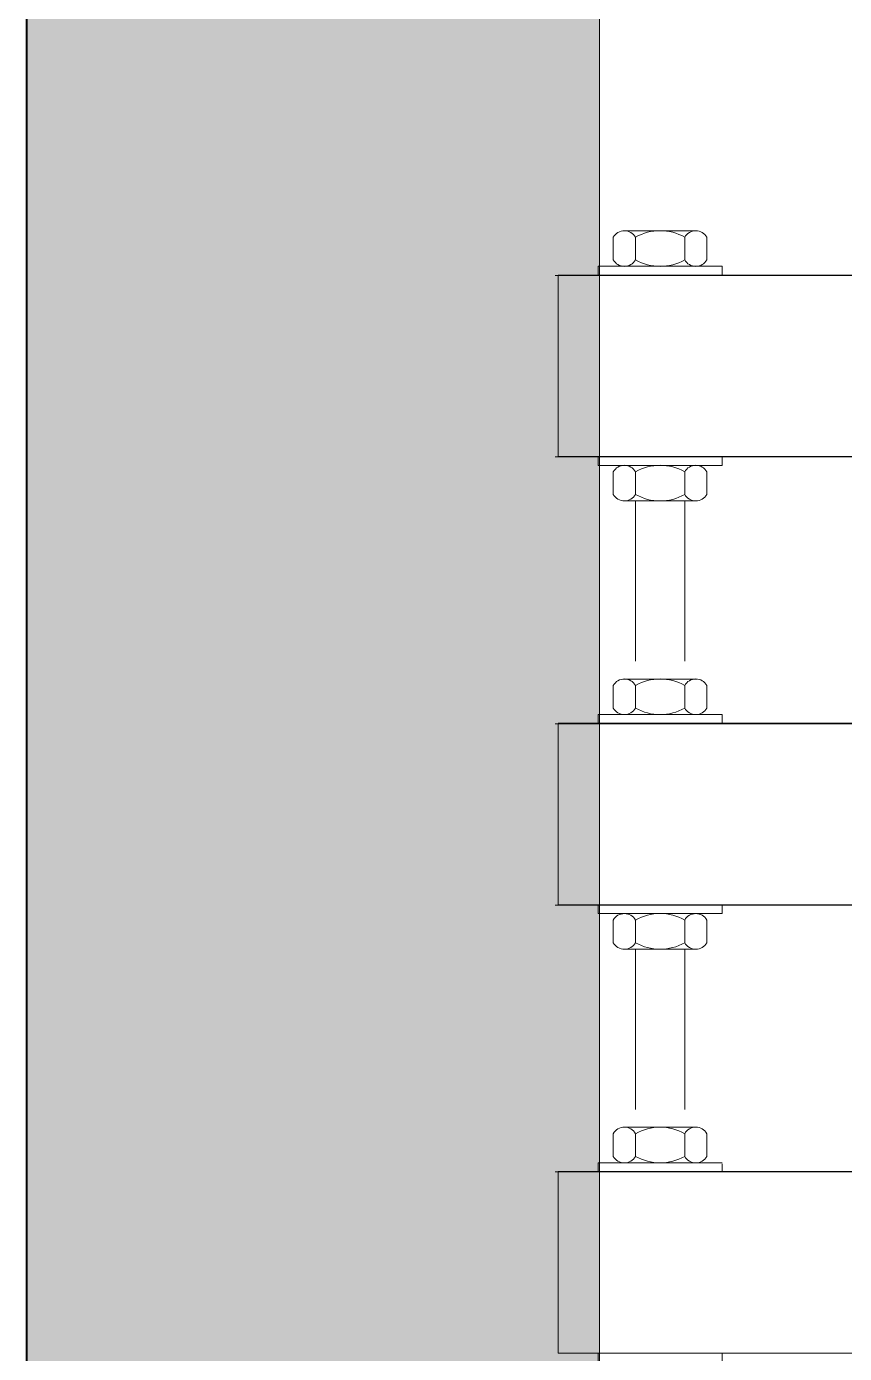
# Model space of a CAD drawing. Extents: x -14.2 to 52.3, y 2.5 to 90.9.
# Drawn here: x 11.7422 to 11.8278, y 17.7569 to 17.8958 of the extents above; entities that cross this region are included whole.
import ezdxf

# ---------------------------------------------------------------- set-up
doc = ezdxf.new("R2010")
doc.units = 0
doc.layers.add('limpo_PINI-PSG-PE-0102-LAZ-R00$0$0-8', color=7, linetype='Continuous', lineweight=5, true_color=0x999999)
for name, color, linetype, lineweight in [('limpo_PINI-PSG-PE-0102-LAZ-R00$0$A-WALL', 1, 'Continuous', 5), ('limpo_PINI-PSG-PE-0102-LAZ-R00$0$PNIN-HID-PL-0009-LAZ-R00_dwg', 8, 'Continuous', 5), ('limpo_PINI-PSG-PE-0102-LAZ-R00$0$S-BEAM', 12, 'Continuous', 5)]:
    doc.layers.add(name, color=color, linetype=linetype, lineweight=lineweight)
doc.layers.add('limpo_PINI-PSG-PE-0102-LAZ-R00$0$XR_ARQT', color=7, linetype='Continuous')
doc.layers.add('XR_ARQT', color=7, linetype='Continuous')

# ---------------------------------------------------------------- blocks, each defined once
blk = doc.blocks.new('limpo_PINI-PSG-PE-0102-LAZ-R00$0$LAZ GERAL - PNE_dwg-25011385-009 - PRE - PAV_ LAZER - GERAL')
at = {"layer": 'limpo_PINI-PSG-PE-0102-LAZ-R00$0$0-8'}
for p, q in [((-9.822468475615793, -6.956018091046811), (-9.814763552111202, -6.956018091046811)), ((-9.8235144578276, -6.959066133558757), (-9.8235144578276, -6.95668976834417)), ((-9.821192077326586, -6.959066135829687), (-9.821192077326586, -6.95668976834417)), ((-9.81603995153587, -6.956689770615107), (-9.81603995153587, -6.959066133558757)), ((-9.813717569899367, -6.959066133558757), (-9.813717569899367, -6.95668976834417)), ((-9.812130335977486, -6.960658716672665), (-9.812130335977486, -6.960161074900633)), ((-8.779995802690692, -6.960657951366944), (-9.829298122104703, -6.960657951366944)), ((-9.8235144578276, -6.981251212000853), (-9.8235144578276, -6.98362757948637)), ((-9.821192077326586, -6.98125121427179), (-9.821192077326586, -6.98362757948637)), ((-9.81603995153587, -6.98362757948637), (-9.81603995153587, -6.981251212000853)), ((-9.813717569899367, -6.98125121427179), (-9.813717569899367, -6.98362757948637)), ((-9.82246847788673, -6.984299256783725), (-9.814763553246664, -6.984299256783725)), ((-9.821192179518746, -7.001074659067399), (-9.821192179518746, -6.984299259054666)), ((-9.81604005259257, -7.001074656796462), (-9.81604005259257, -6.984299259054666)), ((-9.822468430197048, -7.002948375093943), (-9.814763506692458, -7.002948375093943)), ((-9.823514412408883, -7.005996419876819), (-9.823514412408883, -7.003620056933165)), ((-9.82119203077238, -7.005996422147756), (-9.82119203077238, -7.003620054662228)), ((-9.816039906117112, -7.003620054662228), (-9.816039906117112, -7.005996422147756)), ((-9.813717523345161, -7.005996419876819), (-9.813717523345161, -7.003620054662228)), ((-9.81213028942328, -7.007588998448849), (-9.81213028942328, -7.007091361218691)), ((-8.779996034012882, -7.007588237684995), (-9.829298076685973, -7.007588237685006)), ((-9.823514412408883, -7.028181502860789), (-9.823514412408883, -7.03055786580444)), ((-9.82119203077238, -7.028181500589849), (-9.82119203077238, -7.03055786580444)), ((-9.816039906117112, -7.030557868075377), (-9.816039906117112, -7.028181500589849)), ((-9.813717523345161, -7.028181498318911), (-9.813717523345161, -7.03055786580444)), ((-9.822468431332496, -7.031229543101794), (-9.814763506692458, -7.031229543101794)), ((-9.82119213296454, -7.048004943114528), (-9.82119213296454, -7.031229543101794)), ((-9.816040007173825, -7.048004945385465), (-9.816040007173825, -7.031229545372724)), ((-9.82246838477829, -7.049878763604163), (-9.8147634612737, -7.049878763604163)), ((-9.823514366990139, -7.052926806116105), (-9.823514366990139, -7.050550443172455)), ((-9.821191985353636, -7.052926808387042), (-9.821191985353636, -7.050550440901517)), ((-9.81603985956292, -7.050550440901517), (-9.81603985956292, -7.052926808387042)), ((-9.813717479061893, -7.052926806116105), (-9.813717479061893, -7.050550440901517)), ((-8.77999626533554, -7.054518623924295), (-9.8292980312672, -7.054518623924295))]:
    blk.add_line(p, q, dxfattribs=at)
at = {"layer": 'limpo_PINI-PSG-PE-0102-LAZ-R00$0$0-8', "flags": 128}
for points in [[(-9.796903266465478, -6.960658716672665), (-9.812130335977486, -6.960658716672665), (-9.812130335977486, -6.959737815397979), (-9.82510169288497, -6.959737815397979), (-9.82510169288497, -6.960658714401728)], [(-9.829298122104703, -6.960658639460835), (-9.829298122104703, -6.979658637970719), (-8.779995896346222, -6.979658637970726)], [(-9.812130334841996, -6.979658637970687), (-9.812130334841996, -6.980579534703498), (-9.825101694020418, -6.980579534703498), (-9.825101694020418, -6.979658635699749)], [(-9.796903222182209, -7.007588998448849), (-9.81213028942328, -7.007588998448849), (-9.81213028942328, -7.006668099445111), (-9.825101646330765, -7.006668099445111), (-9.825101646330765, -7.007589000719786)], [(-9.829298076685973, -7.007588925778908), (-9.829298076685973, -7.026588926559718), (-8.779996127668412, -7.026588926559729)], [(-9.81213028942328, -7.026588919746882), (-9.81213028942328, -7.027509821021557), (-9.825101647466212, -7.027509821021557), (-9.825101647466212, -7.026588922017819)], [(-9.8292980312672, -7.054519312018186), (-9.829298031267214, -7.073519312799014), (-8.77999635899107, -7.073519312799014)], [(-9.812130244004535, -7.053598485684404), (-9.825101602047496, -7.053598485684404), (-9.825101602047496, -7.054519384688142)], [(-9.785909416487627, -7.054519359707832), (-9.812130244004535, -7.054519359707832), (-9.812130244004535, -7.053717862027888), (-9.812130244004535, -7.054519384688142)], [(-9.812130244004535, -7.073519305986167), (-9.812130244004535, -7.074440207260857), (-9.825101602047496, -7.074440207260857), (-9.825101602047496, -7.073519305986167)]]:
    blk.add_lwpolyline(points, dxfattribs=at)
at = {"layer": 'limpo_PINI-PSG-PE-0102-LAZ-R00$0$0-8'}
for centre, radius, start, end in [((-9.818615969580222, -7.02601069604755), 0.005226169717274493, 240.4675816840882, 299.5324168751238), ((-9.814878714731151, -7.029899859547616), 0.001334668744473434, 209.5387850870048, 330.4612997309792), ((-9.818615923026016, -7.048379638630152), 0.005226169717274493, 240.4675816840721, 299.532418315927)]:
    blk.add_arc(centre, radius, start, end, dxfattribs=at)
for centre, major_axis, ratio, start_param, end_param in [((-9.8223532675771, -6.95734777687192), (-3.463093075286113e-05, 0.001334219382507378), 0.9999980976772688, 5.201987963738828, 7.312482875172337), ((-9.81861601386349, -6.961236938101059), (-0.005053570008993347, 0.001332025794543378), 0.9999993482003305, 4.454670507220383, 5.485546484418573), ((-9.814878760149867, -6.957347774600983), (0.00129056961268975, 0.0003402430067389981), 0.9999991492599702, 0.2577756672449546, 2.368273593869754), ((-9.8223532675771, -6.958408127301936), (-0.000340234912111108, 0.001290572768369138), 0.9999991492339813, 1.828578041872915, 3.939073858312895), ((-9.81861601386349, -6.954518963801867), (0.0005053365904249751, 0.005201684106893521), 0.9999993129413549, 2.722999232175575, 3.753875656711369), ((-9.814878761285357, -6.958408129572874), (-0.001333790799166104, 4.834408266813707e-05), 0.9999969325680088, 0.5517776510121382, 2.662275068410211), ((-9.822353268712575, -6.981909220528603), (0.00129057014269284, 0.0003402451610921758), 0.9999982984946754, 0.2577739979417042, 2.368267909469662), ((-9.818616014998966, -6.985798381757743), (0.004159937226234545, 0.003163509363301962), 0.9999991041850048, 0.4051897451851598, 1.436066003537221), ((-9.814878760149867, -6.981909220528603), (-0.0008082240430593851, 0.001062126704768765), 0.9999987968544446, 4.577465541235565, 6.68796099785599), ((-9.8223532675771, -6.98296957095862), (-0.0001291282048289544, 0.00132840954825895), 0.9999973096873458, 1.989444121635222, 4.099940087475453), ((-9.818616012728029, -6.979080409729487), (0.003789916488361452, 0.003598527043251864), 0.9999995141808703, 3.437450739352873, 4.468326778196947), ((-9.814878760149867, -6.98296957095862), (0.0006719827351403206, 0.001153161479501854), 0.9999982985179435, 2.613969430734719, 4.724464270911673), ((-9.822353222158341, -7.004278063189989), (4.833814363096525e-05, 0.001333795100339539), 0.9999969325892055, 5.264162289828012, 7.374660515238323), ((-9.818615969580222, -7.008167224419118), (0.002457468631531557, 0.00461234254004395), 0.9999995141780624, 6.257291294578549, 7.288167587428976), ((-9.814878715866612, -7.004278063189989), (0.0003089825219542669, 0.001298412999900137), 0.9999969325756707, 5.461560568283644, 7.572057038208092), ((-9.822353222158341, -7.005338413619995), (-0.0005425797408091833, 0.001219406311185851), 0.999997309715679, 1.667694292241023, 3.778191438205998), ((-9.818615968444732, -7.001449252390866), (0.003789902611264803, 0.003598540032717662), 0.999999514172254, 3.437447486679544, 4.468323525524871), ((-9.814878715866612, -7.005338413619995), (-0.0003402456629001517, 0.001290573364154491), 0.9999965970109286, 1.82857163741003, 3.939069778160199), ((-9.822353222158341, -7.028839506846673), (0.001290571207250071, 0.0003402411230453095), 0.9999982985212938, 0.2577771268303455, 2.368274418494719), ((-9.818615969580222, -7.032728670346742), (0.0001353184439426066, 0.005224418680625733), 0.9999995141787221, 5.793642339547093, 6.824518627081632), ((-9.814878715866612, -7.028839506846673), (0.0008480204799436718, 0.001030633684926015), 0.9999973096853759, 5.916435037866739, 8.026931502669663), ((-9.822353222158341, -7.029899859547616), (-0.0008082290279225194, 0.001062122911530618), 0.9999987968695022, 1.435868194350536, 3.546365131301779), ((-9.822353176739625, -7.051208449429282), (4.834215638019874e-05, 0.001333794954912988), 0.9999969325737023, 5.264165298339257, 7.374663523751805), ((-9.818615923026016, -7.055097610658407), (-0.000703263801852456, 0.005178637073872509), 0.9999996927367628, 5.632771782316827, 6.663648285783215), ((-9.814878669312407, -7.051208447158338), (-0.0003402431420845564, 0.001290570674975607), 0.9999982985053228, 4.970164542758077, 7.080662055066841), ((-9.822353176739625, -7.052268799859284), (-0.0005425774516116613, 0.001219407329776021), 0.9999973096937934, 1.66769616955251, 3.778193315531241), ((-9.814878669312407, -7.052268799859284), (0.0006719778667534916, 0.001153163983326111), 0.9999991492454787, 2.613965704708907, 4.724461665409552)]:
    blk.add_ellipse(centre, major_axis=major_axis, ratio=ratio, start_param=start_param, end_param=end_param, dxfattribs=at)
blk = doc.blocks.new('limpo_PINI-PSG-PE-0102-LAZ-R00$0$PINI-EST-PE-1101-TQR-R20_rvt-1-5PPE_008_LAZER__P_A_0_09_')
at = {"layer": 'limpo_PINI-PSG-PE-0102-LAZ-R00$0$S-BEAM'}
blk.add_hatch(color=50, dxfattribs=at).paths.add_polyline_path([(3399.985134577984, -6490.395772534968), (3399.985134577984, -4455.000063640076), (3339.985134577972, -4455.000063640076), (3339.985134577972, -6490.395772534968), (3354.985134577977, -6490.395772534968)])
at = {"layer": 'limpo_PINI-PSG-PE-0102-LAZ-R00$0$S-BEAM', "color": 55, "lineweight": 18}
blk.add_line((3399.985134577974, -6490.395772534965), (3399.985134577974, -4455.000063640075), dxfattribs=at)
blk = doc.blocks.new('limpo_PINI-PSG-PE-0102-LAZ-R00$0$PNIN-HID-PL-0009-LAZ-R00_dwg-3604853-5PPE_008_LAZER__P_A_0_09_')
at = {"color": 9, "lineweight": 5}
for p, q in [((22479.54558147485, 12095.41348754224), (21430.24326206084, 12095.41348754224)), ((21430.24326206084, 12076.41280093847), (22479.54548781932, 12076.41280093847)), ((22479.54535015265, 12048.48320122419), (21430.24330747957, 12048.48320122419)), ((21430.24330747957, 12029.48251234947), (22479.54525649713, 12029.48251234947)), ((22479.54511883, 12001.55281498489), (21430.24335289834, 12001.55281498489))]:
    blk.add_line(p, q, dxfattribs=at)
blk = doc.blocks.new('limpo_PINI-PSG-PE-0102-LAZ-R00$0$A$C745163c0')
at = {"layer": 'limpo_PINI-PSG-PE-0102-LAZ-R00$0$A-WALL', "color": 170, "lineweight": 40}
blk.add_line((-2340.015000000003, -1879.999999999996), (-2340.015000000003, -3990.395708894896), dxfattribs=at)
at = {"lineweight": 5}
blk.add_blockref('limpo_PINI-PSG-PE-0102-LAZ-R00$0$PINI-EST-PE-1101-TQR-R20_rvt-1-5PPE_008_LAZER__P_A_0_09_', (-5680.000134577966, 2515.000063640069), dxfattribs=at)
at = {"layer": 'limpo_PINI-PSG-PE-0102-LAZ-R00$0$PNIN-HID-PL-0009-LAZ-R00_dwg', "color": 9}
blk.add_blockref('limpo_PINI-PSG-PE-0102-LAZ-R00$0$PNIN-HID-PL-0009-LAZ-R00_dwg-3604853-5PPE_008_LAZER__P_A_0_09_', (-23714.89205015465, -15834.71684584265), dxfattribs=at)
blk = doc.blocks.new('limpo_PINI-PSG-PE-0102-LAZ-R00')
at = {"layer": 'limpo_PINI-PSG-PE-0102-LAZ-R00$0$XR_ARQT', "xscale": 0.001000000000038553, "yscale": 0.001000000000038553, "zscale": 0.001000000000038553}
blk.add_blockref('limpo_PINI-PSG-PE-0102-LAZ-R00$0$A$C745163c0', (14.12395706891857, 21.59203309899526), dxfattribs=at)
at = {"layer": 'limpo_PINI-PSG-PE-0102-LAZ-R00$0$XR_ARQT'}
blk.add_blockref('limpo_PINI-PSG-PE-0102-LAZ-R00$0$LAZ GERAL - PNE_dwg-25011385-009 - PRE - PAV_ LAZER - GERAL', (21.66890713574764, 24.81343055707635), dxfattribs=at)

msp = doc.modelspace()

# ---------------------------------------------------------------- block references
at = {"layer": 'XR_ARQT'}
msp.add_blockref('limpo_PINI-PSG-PE-0102-LAZ-R00', (-0.04176675143469311, 0.01701602956512716), dxfattribs=at)

doc.saveas('drawing.dxf')
